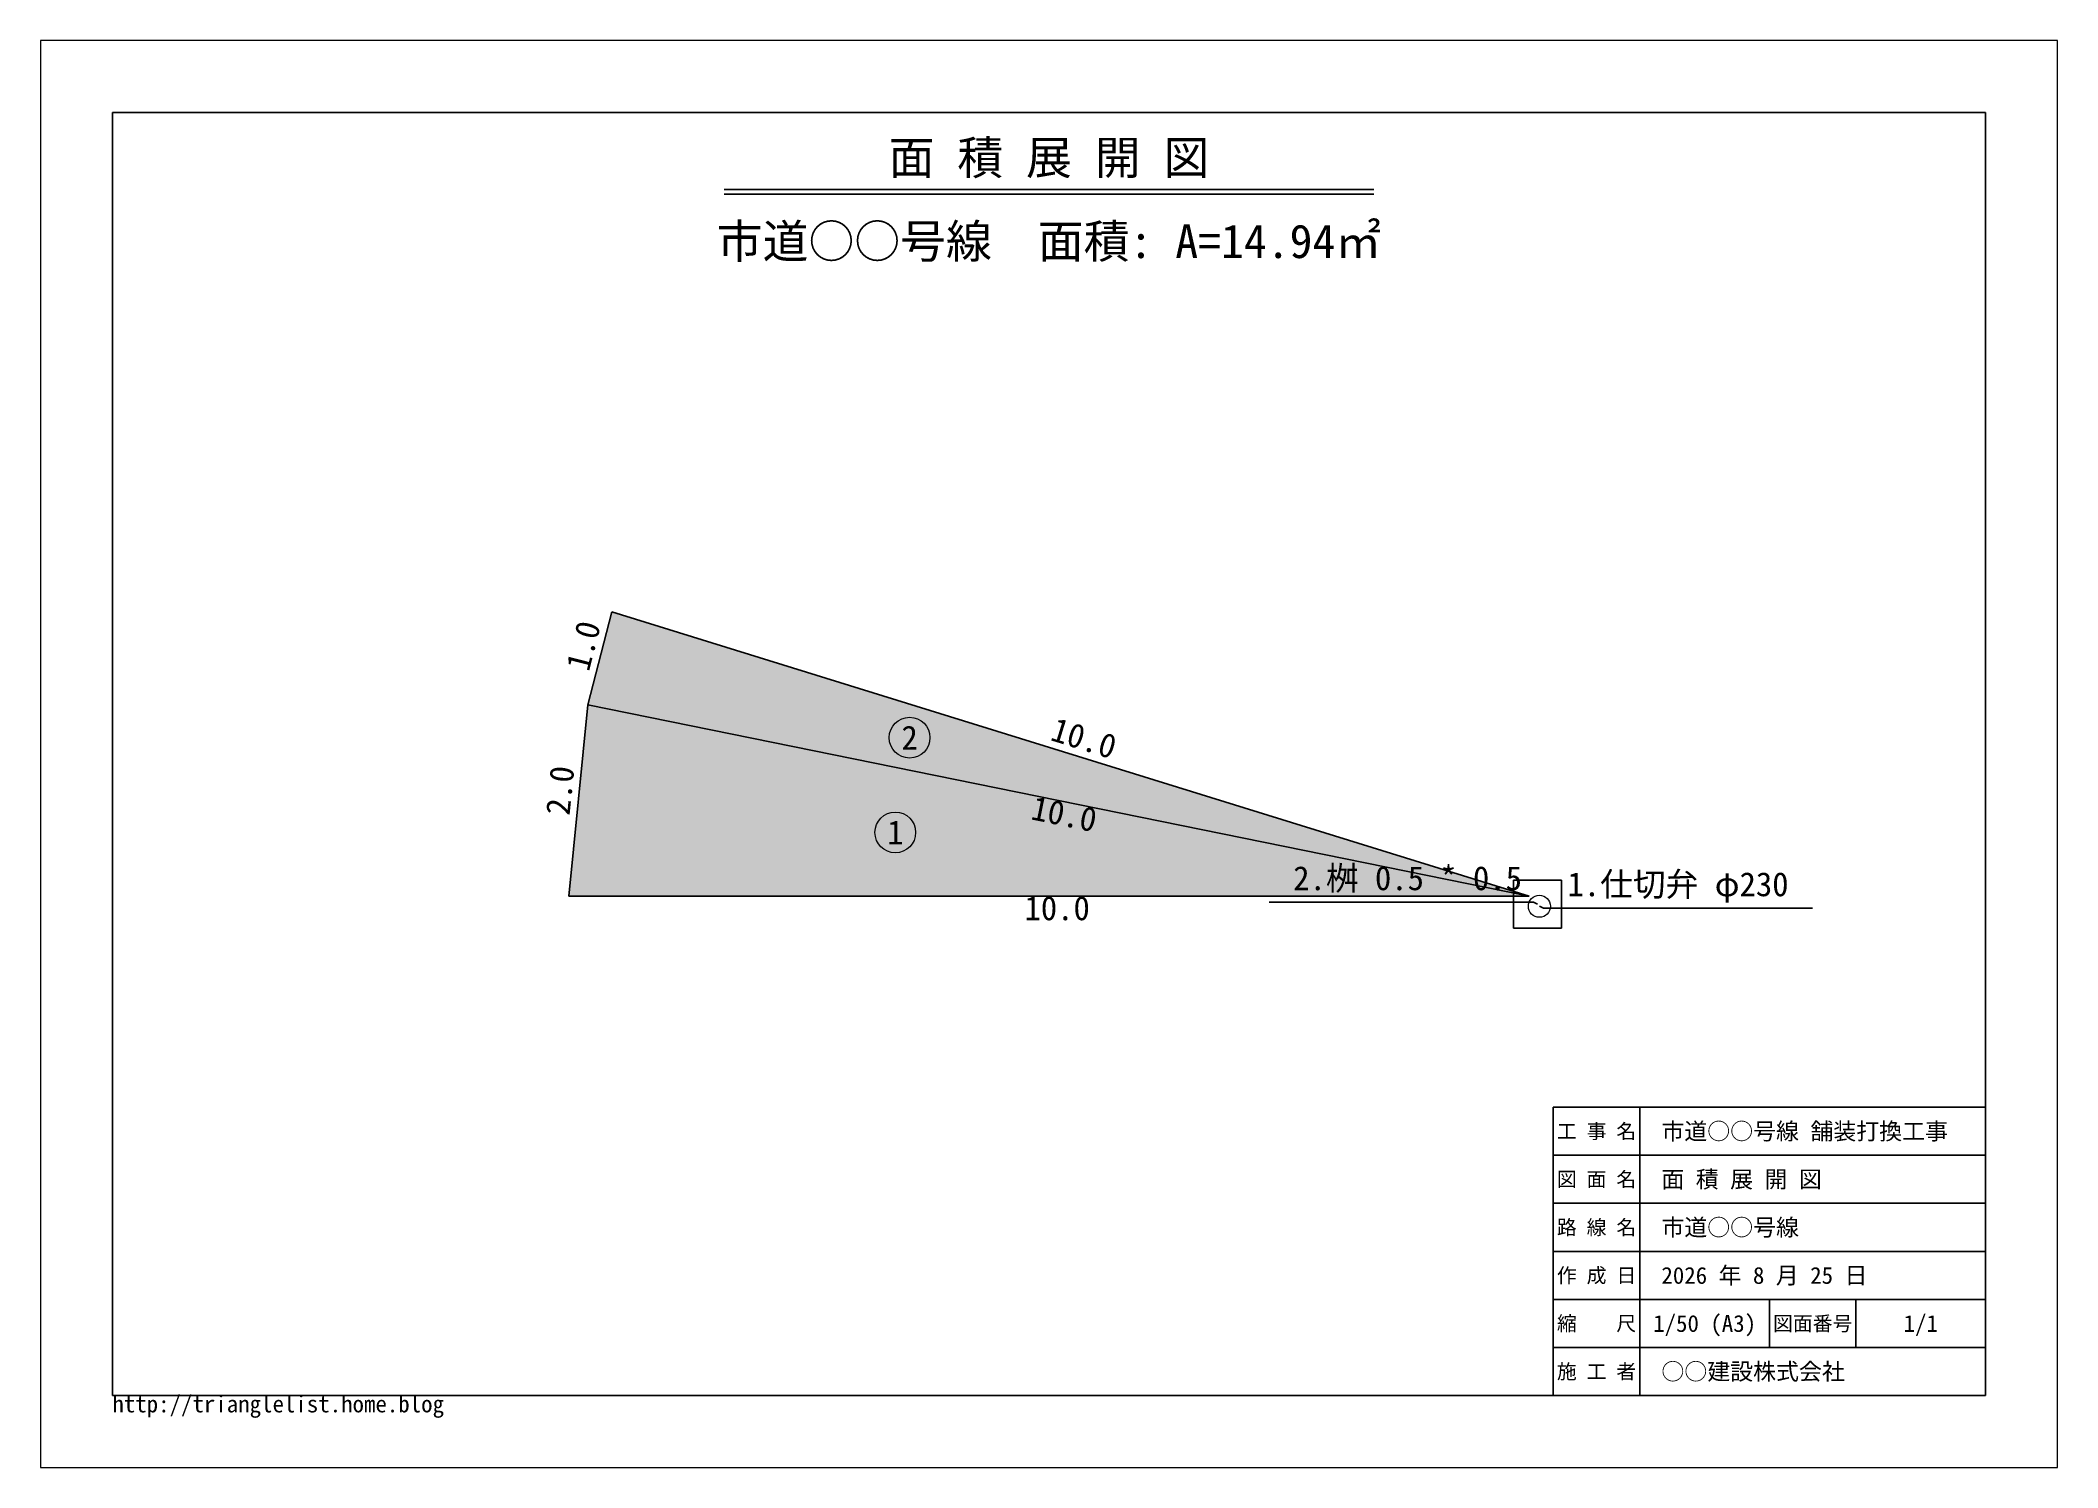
# Paper-space layout 'Layout1' of a CAD drawing. Header units: millimetres. Extents: x 0 to 420, y 0 to 297.
# The model-space entities are those that its viewports show. They can reach past a viewport. Long polylines and large blocks are cut down to what shows.
import ezdxf
from ezdxf.enums import TextEntityAlignment as Align

# ---------------------------------------------------------------- set-up
doc = ezdxf.new("R2010")
doc.units = ezdxf.units.MM
doc.header["$MEASUREMENT"] = 0
doc.layers.add('C-COL-COL1', color=7, linetype='Continuous')
doc.layers.add('C-TTL-FRAM', color=7, linetype='Continuous')
doc.styles.add('DIMSTANDARD', font='')
doc.styles.get('DIMSTANDARD').set_extended_font_data('MS Gothic')

msp = doc.modelspace()

# ---------------------------------------------------------------- hatches: boundary and pattern name
at = {"layer": 'C-COL-COL1', "lineweight": -3, "true_color": 0xe3f4ff}
for points in [[(15500, 5946), (5700, 7936), (5948, 8904)], [(15500, 5946), (5500, 5946), (5700, 7936)]]:
    msp.add_hatch(color=7, dxfattribs=at).paths.add_polyline_path(points)

# ---------------------------------------------------------------- linework, layer by layer
at = {"lineweight": -3}
for p, q in [((5700, 7936), (5948, 8904)), ((5948, 8904), (15500, 5946)), ((5500, 5946), (5700, 7936)), ((5700, 7936), (15500, 5946)), ((15500, 5946), (5700, 7936)), ((15500, 5946), (5500, 5946))]:
    msp.add_line(p, q, dxfattribs=at)
at = {"color": 1, "lineweight": -3}
for p, q in [((15334, 5612), (15334, 6112)), ((15334, 6112), (15834, 6112)), ((15834, 5612), (15834, 6112)), ((12792, 5883), (15542, 5883)), ((15584, 5862), (15542, 5883)), ((15605, 5841), (15647, 5820)), ((15647, 5820), (18447, 5820)), ((15334, 5612), (15834, 5612))]:
    msp.add_line(p, q, dxfattribs=at)
at = {"color": 5, "lineweight": 13}
for centre in [(9049, 7595), (8900, 6609)]:
    msp.add_circle(centre, 212, dxfattribs=at)
at = {"color": 1, "lineweight": 13}
msp.add_circle((15605, 5841), 115, dxfattribs=at)
at = {"layer": 'C-TTL-FRAM', "lineweight": -3}
for p, q in [((750, 14100), (20250, 14100)), ((750, 750), (750, 14100)), ((20250, 750), (20250, 14100)), ((7117, 13300), (13883, 13300)), ((7117, 13250), (13883, 13250)), ((15750, 3750), (20250, 3750)), ((15750, 750), (15750, 3750)), ((16650, 750), (16650, 3750)), ((15750, 3250), (20250, 3250)), ((15750, 2750), (20250, 2750)), ((15750, 2250), (20250, 2250)), ((15750, 1750), (20250, 1750)), ((18000, 1250), (18000, 1750)), ((18900, 1250), (18900, 1750)), ((15750, 1250), (20250, 1250)), ((750, 750), (20250, 750))]:
    msp.add_line(p, q, dxfattribs=at)

# ---------------------------------------------------------------- texts
at = {"style": 'DimStandard'}
for s, rotation, p in [(' 1.0', 75.6557, (5824, 8420)), (' 10.0', 342.7897, (10724, 7425)), (' 2.0', 84.2608, (5600, 6941))]:
    msp.add_text(s, height=250, rotation=rotation, dxfattribs=at).set_placement(p, align=Align.BOTTOM_CENTER)
at = {"color": 5, "style": 'DimStandard'}
for s, p in [('2', (9049, 7595)), ('1', (8900, 6609))]:
    msp.add_text(s, height=250, dxfattribs=at).set_placement(p, align=Align.MIDDLE_CENTER)
at = {"style": 'DimStandard'}
for rotation, p in [(348.5217, (10600, 6941)), (360, (10500, 5946))]:
    msp.add_text(' 10.0', height=250, rotation=rotation, dxfattribs=at).set_placement(p, align=Align.TOP_CENTER)
at = {"color": 1, "style": 'DimStandard'}
for s, p in [('2.桝 0.5 * 0.5', (13042, 5933)), ('1.仕切弁 φ230', (15897, 5870))]:
    msp.add_text(s, height=250, dxfattribs=at).set_placement(p, align=Align.BOTTOM_LEFT)
at = {"layer": 'C-TTL-FRAM', "style": 'DimStandard'}
for s, p in [('面 積 展 開 図', (10500, 13350)), ('市道○○号線\u3000面積: A=14.94㎡', (10500, 12480))]:
    msp.add_text(s, height=350, dxfattribs=at).set_placement(p, align=Align.BOTTOM_CENTER)
for s, height, p in [('工 事 名', 151.4, (16200, 3500)), ('図 面 名', 151.4, (16200, 3000)), ('路 線 名', 151.4, (16200, 2500)), ('作 成 日', 151.4, (16200, 2000)), ('縮    尺', 151.4, (16200, 1500)), ('1/50 (A3)', 175, (17325, 1500)), ('図面番号', 151.4, (18450, 1500)), ('1/1', 175, (19575, 1500)), ('施 工 者', 151.4, (16200, 1000))]:
    msp.add_text(s, height=height, dxfattribs=at).set_placement(p, align=Align.MIDDLE_CENTER)
for s, p in [('市道○○号線 舗装打換工事', (16875, 3500)), ('面 積 展 開 図', (16875, 3000)), ('市道○○号線', (16875, 2500)), ('2026 年 8 月 25 日', (16875, 2000)), ('○○建設株式会社', (16875, 1000))]:
    msp.add_text(s, height=175, dxfattribs=at).set_placement(p, align=Align.MIDDLE_LEFT)
msp.add_text('http://trianglelist.home.blog', height=175, dxfattribs=at).set_placement((750, 750), align=Align.TOP_LEFT)

psp = doc.layouts.get("Layout1")

# ---------------------------------------------------------------- viewports
at = {"layer": 'VIEWPORTS'}
psp.add_viewport(center=(210, 148.5), size=(420, 297), view_center_point=(10500, 7425), view_height=14850, dxfattribs=at)

doc.saveas('drawing.dxf')
